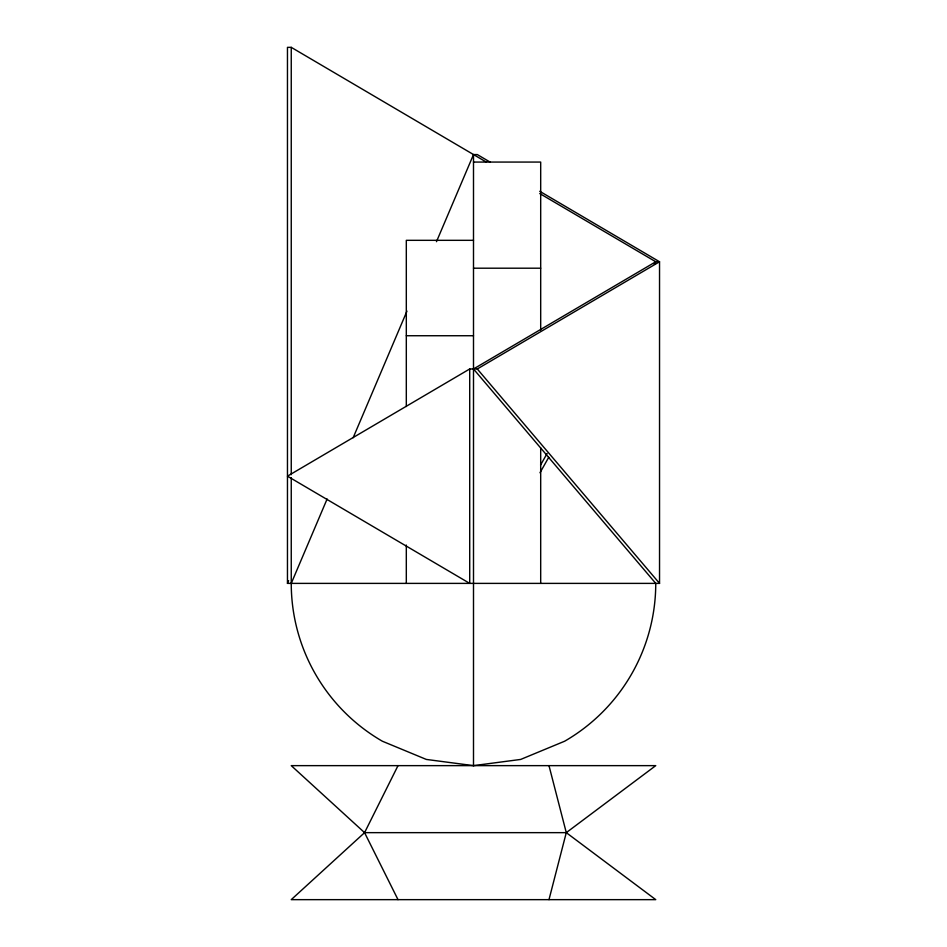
<?xml version="1.0" encoding="UTF-8"?>
<svg xmlns="http://www.w3.org/2000/svg" width="947" height="947" viewBox="0 0 947 947"><rect width="100%" height="100%" fill="white"/><g stroke="black" fill="none" stroke-linecap="round" stroke-linejoin="round"><path stroke-width="1.42" d="M548.988 899.65L566.282 832.65L548.988 765.638M539.743 191.294L659.538 261.763L659.538 583.388L287.462 583.388L288.61 580.665M469.712 368.975L469.712 583.388L287.462 476.175L469.712 368.975L477.288 368.975L659.538 261.763L655.75 261.763L473.5 368.975L655.75 583.388A182.25 182.25 0 0 1 564.625 741.229L520.672 759.435L473.5 765.638L426.328 759.435L382.375 741.229A182.25 182.25 0 0 1 291.25 583.388L327.117 498.986M353.16 437.727L406.961 311.113M436.472 241.686L473.5 154.562L477.288 154.562L490.037 162.055M566.282 832.65L655.75 765.638L291.25 765.638L364.571 832.65L566.282 832.65L655.75 899.65L291.25 899.65L364.571 832.65L398.012 765.638M540.571 465.036L547.129 453.447M654.294 264.343L655.75 261.763L539.778 193.543M539.991 472.754L548.739 457.306M486.249 162.055L291.25 47.35L287.462 47.35L287.462 583.388M473.5 162.067L540.69 162.067L540.69 330.053M473.5 240.325L406.31 240.325L406.31 406.5M473.5 268.202L540.69 268.202M406.31 335.735L473.5 335.735M477.288 368.975L659.538 583.388M364.571 832.65L398.012 899.65M540.69 447.884L540.69 583.388M473.5 154.562L473.5 765.638M406.31 545.058L406.31 583.388M291.25 47.35L291.25 474.696M291.25 477.643L291.25 583.388"/></g></svg>
